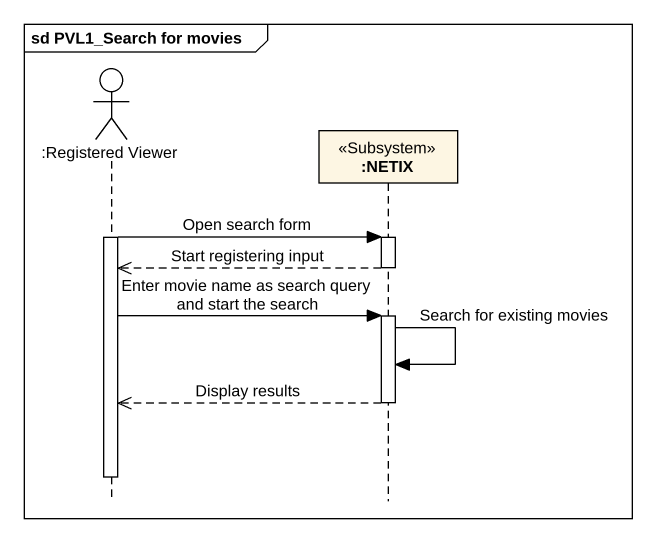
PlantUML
@startuml
mainframe sd PVL1_Search for movies
hide footbox
actor ":Registered Viewer" as Registered_Viewer
participant ":NETIX" as NETIX <<Subsystem>>

activate Registered_Viewer
Registered_Viewer -> NETIX : Open search form
activate NETIX
NETIX -->> Registered_Viewer : Start registering input
deactivate NETIX
Registered_Viewer -> NETIX : Enter movie name as search query and start the search
activate NETIX
NETIX -> NETIX : Search for existing movies
NETIX -->> Registered_Viewer : Display results
deactivate NETIX
deactivate Registered_Viewer
@enduml
